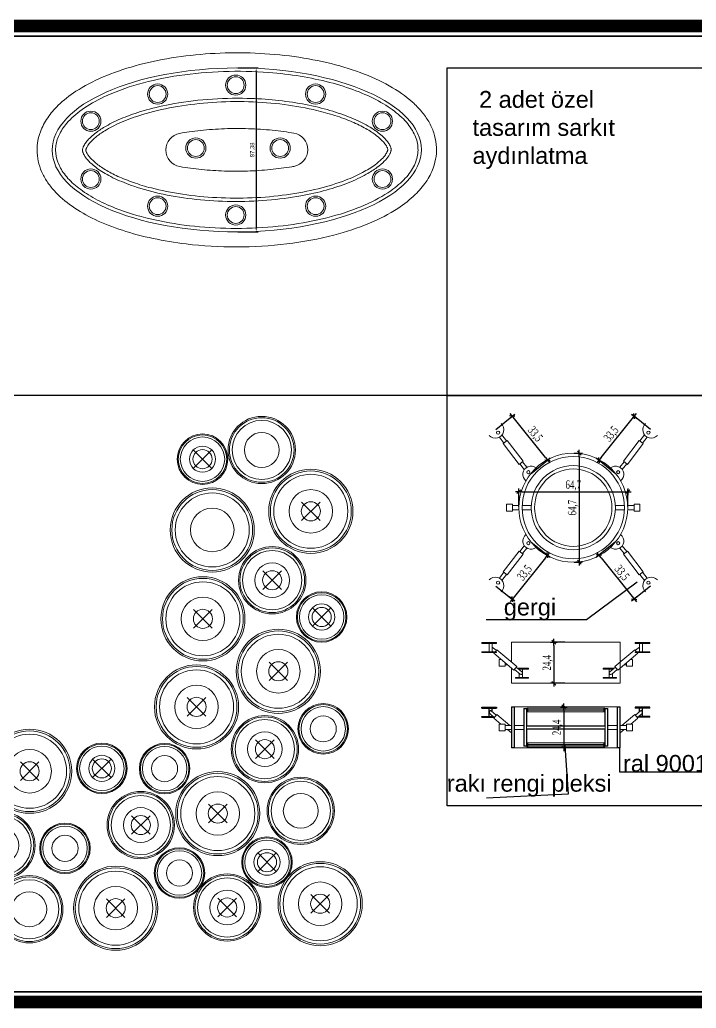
# Model space of a CAD drawing. Header units: millimetres. Extents: x 54215 to 67697, y 23496 to 56611.
# Drawn here: x 57418 to 57820, y 32209 to 32797 of the extents above; entities that cross this region are included whole.
import ezdxf

# ---------------------------------------------------------------- set-up
doc = ezdxf.new("R2010")
doc.units = ezdxf.units.MM
for name, color, linetype, lineweight in [('no3_ahsap gorunus arka ince', 53, 'Continuous', 15), ('no3_ahsap gorunus on ince', 32, 'Continuous', 13), ('no3_ahşap gorunus on kalın', 22, 'Continuous', 15), ('no3_cam gorunus arka', 140, 'Continuous', 13), ('no3_kutu profil gorunus', 8, 'Continuous', 0), ('no3_kutuprofil kesit', 74, 'Continuous', 18), ('no3_led doseme', 50, 'FENCELINE1', 0), ('no3_lejand', 255, 'Continuous', 13), ('no3_tavan aydınlatma', 50, 'Continuous', 13), ('no3_yazı detay', 152, 'Continuous', 0), ('t_aydınlatma', 40, 'Continuous', 20), ('t_tarama', 251, 'Continuous', 20), ('t_ölçü', 251, 'Continuous', 30)]:
    doc.layers.add(name, color=color, linetype=linetype, lineweight=lineweight)
doc.styles.get("Standard").update_dxf_attribs({"font": 'arial.ttf'})
doc.styles.add('Ölçü50', font='georgia.ttf', dxfattribs={"width": 0.7})
doc.linetypes.add('FENCELINE1', pattern='A,0.25,-0.1,[133,ltypeshp.shx,S=0.1,R=0,X=-0.1,Y=0],-0.1,1', length=1.45)
doc.dimstyles.new('ISO-25', dxfattribs={"dimtxt": 2.5, "dimasz": 2.5, "dimexe": 1.25, "dimexo": 0.625, "dimtad": 1, "dimtxsty": 'Standard', "dimcen": 2.5, "dimadec": 0, "dimazin": 0, "dimtfac": 1, "dimtmove": 0, "dimatfit": 3, "dimfxl": 1, "dimarcsym": 0})
doc.dimstyles.new('olcu10', dxfattribs={"dimtxt": 11, "dimasz": 2, "dimexe": 1.25, "dimexo": 0.625, "dimgap": 0.5, "dimtad": 1, "dimdec": 1, "dimzin": 9, "dimtxsty": 'Ölçü50', "dimblk": 'CENTIK', "dimcen": 2, "dimclrd": 250, "dimclre": 250, "dimclrt": 44, "dimazin": 2, "dimtfac": 1, "dimtdec": 1, "dimtix": 1, "dimtmove": 0, "dimatfit": 3, "dimldrblk": 'CENTIK', "dimfxl": 1, "dimlwd": -1, "dimarcsym": 0})

# ---------------------------------------------------------------- blocks, each defined once
blk = doc.blocks.new('ayder uyöoi.mn')
at = {"layer": 'no3_tavan aydınlatma'}
for p, q in [((63198.31, 20477.23), (63195.61, 20480.75)), ((63199.9, 20478.45), (63197.14, 20482.05)), ((63279.1, 20478.45), (63281.86, 20482.05)), ((63280.69, 20477.23), (63283.39, 20480.75)), ((63200.29, 20478.75), (63197.91, 20476.93)), ((63207.36, 20464.57), (63197.91, 20476.93)), ((63209.74, 20466.4), (63200.29, 20478.75)), ((63269.26, 20466.4), (63278.71, 20478.75)), ((63271.64, 20464.57), (63281.09, 20476.93)), ((63278.71, 20478.75), (63281.09, 20476.93)), ((63209.74, 20466.4), (63207.36, 20464.57)), ((63210.38, 20461.45), (63207.76, 20464.88)), ((63211.85, 20462.82), (63209.35, 20466.09)), ((63267.15, 20462.82), (63269.65, 20466.09)), ((63268.62, 20461.45), (63271.24, 20464.88)), ((63269.26, 20466.4), (63271.64, 20464.57)), ((63199.91, 20440.82), (63203.41, 20440.82)), ((63199.91, 20436.82), (63199.91, 20440.82)), ((63203.41, 20440.82), (63203.41, 20436.82)), ((63203.41, 20440.02), (63207.15, 20440.02)), ((63209.15, 20440.02), (63214.53, 20440.02)), ((63269.85, 20440.02), (63264.47, 20440.02)), ((63275.59, 20440.02), (63271.85, 20440.02)), ((63279.09, 20440.82), (63275.59, 20440.82)), ((63275.59, 20440.82), (63275.59, 20436.82)), ((63279.09, 20436.82), (63279.09, 20440.82)), ((63203.41, 20436.82), (63199.91, 20436.82)), ((63203.41, 20437.62), (63207.15, 20437.62)), ((63209.15, 20437.62), (63214.53, 20437.62)), ((63269.85, 20437.62), (63264.47, 20437.62)), ((63275.59, 20437.62), (63271.85, 20437.62)), ((63275.59, 20436.82), (63279.09, 20436.82)), ((63210.38, 20416.19), (63207.76, 20412.76)), ((63211.85, 20414.82), (63209.35, 20411.54)), ((63267.15, 20414.82), (63269.65, 20411.54)), ((63268.62, 20416.19), (63271.24, 20412.76)), ((63207.36, 20413.06), (63197.91, 20400.71)), ((63209.74, 20411.24), (63200.29, 20398.88)), ((63209.74, 20411.24), (63207.36, 20413.06)), ((63269.26, 20411.24), (63271.64, 20413.06)), ((63269.26, 20411.24), (63278.71, 20398.88)), ((63271.64, 20413.06), (63281.09, 20400.71)), ((63198.31, 20400.4), (63195.61, 20396.88)), ((63199.9, 20399.19), (63197.14, 20395.58)), ((63200.29, 20398.88), (63197.91, 20400.71)), ((63278.71, 20398.88), (63281.09, 20400.71)), ((63279.1, 20399.19), (63281.86, 20395.58)), ((63280.69, 20400.4), (63283.39, 20396.88))]:
    blk.add_line(p, q, dxfattribs=at)
for centre, radius in [((63194.85, 20483.4), 0.951), ((63284.15, 20483.4), 0.951), ((63239.5, 20438.82), 32.37), ((63239.5, 20438.82), 30.37), ((63239.5, 20438.82), 25), ((63239.5, 20438.82), 23), ((63212.81, 20459.92), 0.951), ((63266.19, 20459.92), 0.951), ((63212.81, 20417.71), 0.951), ((63266.19, 20417.71), 0.951), ((63194.85, 20394.23), 0.951), ((63284.15, 20394.23), 0.951)]:
    blk.add_circle(centre, radius, dxfattribs=at)
for centre, radius, start, end in [((63193.19, 20485.16), 5.03, 222.84583, 47.15417), ((63285.81, 20485.16), 5.03, 132.84583, 317.15417), ((63214.36, 20458.65), 4.86, 51.52078, 231.94349), ((63264.64, 20458.65), 4.86, 308.05651, 128.47922), ((63214.36, 20418.98), 4.86, 128.05651, 308.47922), ((63264.64, 20418.98), 4.86, 231.52078, 51.94349), ((63193.19, 20392.48), 5.03, 312.84583, 137.15417), ((63285.81, 20392.48), 5.03, 42.84583, 227.15417)]:
    blk.add_arc(centre, radius, start, end, dxfattribs=at)
blk = doc.blocks.new('dwtıkfgtyıo')
at = {"layer": 'no3_tavan aydınlatma'}
for p, q in [((10581.13, 17461.76), (10581.13, 17462.26)), ((10581.13, 17462.26), (10589.85, 17462.26)), ((10581.13, 17461.76), (10589.85, 17461.76)), ((10585.53, 17456.84), (10585.53, 17461.76)), ((10587.43, 17456.84), (10587.43, 17461.76)), ((10589.77, 17457.66), (10587.43, 17459.61)), ((10589.85, 17462.26), (10589.85, 17461.76)), ((10672.41, 17462.26), (10672.41, 17461.76)), ((10681.13, 17462.26), (10672.41, 17462.26)), ((10681.13, 17461.76), (10672.41, 17461.76)), ((10672.49, 17457.66), (10674.83, 17459.61)), ((10674.83, 17456.84), (10674.83, 17461.76)), ((10676.73, 17456.84), (10676.73, 17461.76)), ((10681.13, 17461.76), (10681.13, 17462.26)), ((10581.13, 17456.34), (10581.13, 17456.84)), ((10581.13, 17456.84), (10587.92, 17456.84)), ((10581.13, 17456.34), (10581.13, 17456.84)), ((10581.13, 17456.84), (10589.85, 17456.84)), ((10581.13, 17456.34), (10588.52, 17456.34)), ((10581.13, 17456.34), (10589.85, 17456.34)), ((10587.92, 17456.84), (10587.43, 17457.25)), ((10587.43, 17456.84), (10587.43, 17457.25)), ((10588.29, 17455.89), (10588.67, 17456.34)), ((10600.22, 17445.91), (10588.29, 17455.89)), ((10588.61, 17456.27), (10588.52, 17456.34)), ((10589.08, 17456.84), (10590.09, 17458.05)), ((10589.85, 17456.84), (10589.85, 17456.34)), ((10602.02, 17448.07), (10590.09, 17458.05)), ((10660.24, 17448.07), (10672.17, 17458.05)), ((10662.04, 17445.91), (10673.97, 17455.89)), ((10673.18, 17456.84), (10672.17, 17458.05)), ((10672.41, 17456.84), (10672.41, 17456.34)), ((10681.13, 17456.84), (10672.41, 17456.84)), ((10681.13, 17456.34), (10672.41, 17456.34)), ((10673.97, 17455.89), (10673.59, 17456.34)), ((10673.65, 17456.27), (10673.74, 17456.34)), ((10681.13, 17456.34), (10673.74, 17456.34)), ((10674.34, 17456.84), (10674.83, 17457.25)), ((10681.13, 17456.84), (10674.34, 17456.84)), ((10674.83, 17456.84), (10674.83, 17457.25)), ((10681.13, 17456.34), (10681.13, 17456.84)), ((10681.13, 17456.34), (10681.13, 17456.84)), ((10592.59, 17452.3), (10591.54, 17452.3)), ((10591.54, 17452.3), (10591.54, 17448.3)), ((10591.54, 17448.3), (10595.04, 17448.3)), ((10595.04, 17448.3), (10595.04, 17450.24)), ((10595.04, 17449.1), (10596.42, 17449.1)), ((10597.93, 17451.5), (10598.76, 17451.5)), ((10600.22, 17445.91), (10602.02, 17448.07)), ((10662.04, 17445.91), (10660.24, 17448.07)), ((10664.33, 17451.5), (10663.5, 17451.5)), ((10667.22, 17449.1), (10665.84, 17449.1)), ((10667.22, 17448.3), (10667.22, 17450.24)), ((10670.72, 17448.3), (10667.22, 17448.3)), ((10669.67, 17452.3), (10670.72, 17452.3)), ((10670.72, 17452.3), (10670.72, 17448.3)), ((10603.9, 17443.49), (10600.54, 17446.3)), ((10605.02, 17444.92), (10601.7, 17447.69)), ((10602.51, 17447.01), (10609.02, 17447.01)), ((10603.11, 17446.51), (10609.02, 17446.51)), ((10603.48, 17446.2), (10603.48, 17446.51)), ((10603.48, 17441.6), (10603.48, 17443.84)), ((10605.39, 17441.6), (10605.39, 17446.51)), ((10609.02, 17447.01), (10609.02, 17446.51)), ((10653.24, 17447.01), (10653.24, 17446.51)), ((10659.75, 17447.01), (10653.24, 17447.01)), ((10659.15, 17446.51), (10653.24, 17446.51)), ((10656.87, 17441.6), (10656.87, 17446.51)), ((10657.24, 17444.92), (10660.56, 17447.69)), ((10658.36, 17443.49), (10661.72, 17446.3)), ((10658.78, 17446.2), (10658.78, 17446.51)), ((10658.78, 17441.6), (10658.78, 17443.84)), ((10601.13, 17441.1), (10601.13, 17441.6)), ((10601.13, 17441.6), (10609.02, 17441.6)), ((10601.13, 17441.1), (10609.02, 17441.1)), ((10609.02, 17441.6), (10609.02, 17441.1)), ((10653.24, 17441.6), (10653.24, 17441.1)), ((10661.13, 17441.6), (10653.24, 17441.6)), ((10661.13, 17441.1), (10653.24, 17441.1)), ((10661.13, 17441.1), (10661.13, 17441.6))]:
    blk.add_line(p, q, dxfattribs=at)
blk.add_lwpolyline([(10598.76, 17450.8), (10598.76, 17462.5), (10663.5, 17462.5), (10663.5, 17438.1), (10598.76, 17438.1), (10598.76, 17447.14)], dxfattribs=at)
blk.add_lwpolyline([(10598.76, 17450.8), (10598.76, 17462.5), (10663.5, 17462.5), (10663.5, 17438.1), (10598.76, 17438.1), (10598.76, 17447.14)], dxfattribs=at)
for centre, start, end in [((10604.48, 17444.19), 230.03678, 53.57893), ((10657.78, 17444.19), 126.42107, 309.96322)]:
    blk.add_arc(centre, 0.906, start, end, dxfattribs=at)
blk = doc.blocks.new('fe4ryvkukm')
for p, q in [((10581.13, 17423.32), (10581.13, 17423.82)), ((10581.13, 17423.82), (10589.85, 17423.82)), ((10581.13, 17423.32), (10589.85, 17423.32)), ((10581.13, 17417.9), (10581.13, 17418.4)), ((10581.13, 17418.4), (10587.92, 17418.4)), ((10581.13, 17417.9), (10581.13, 17418.4)), ((10585.53, 17418.4), (10585.53, 17423.32)), ((10587.43, 17421.17), (10587.43, 17423.32)), ((10587.43, 17418.4), (10587.43, 17418.81)), ((10589.85, 17423.82), (10589.85, 17423.32)), ((10672.41, 17423.82), (10672.41, 17423.32)), ((10681.13, 17423.82), (10672.41, 17423.82)), ((10681.13, 17423.32), (10672.41, 17423.32)), ((10681.13, 17418.4), (10674.34, 17418.4)), ((10674.83, 17421.17), (10674.83, 17423.32)), ((10674.83, 17418.4), (10674.83, 17418.81)), ((10676.73, 17418.4), (10676.73, 17423.32)), ((10681.13, 17423.32), (10681.13, 17423.82)), ((10681.13, 17417.9), (10681.13, 17418.4)), ((10681.13, 17417.9), (10681.13, 17418.4)), ((10581.13, 17417.9), (10588.52, 17417.9)), ((10681.13, 17417.9), (10673.74, 17417.9)), ((10654.25, 17401.65), (10654.25, 17401.35))]:
    blk.add_line(p, q)
for centre, start, end in [((10586.42, 17420.83), 48.6371, 233.24685), ((10675.84, 17420.83), 306.75315, 131.3629)]:
    blk.add_arc(centre, 0.906, start, end)
at = {"layer": 'no3_cam gorunus arka'}
for p, q in [((10608.01, 17422.35), (10654.25, 17422.35)), ((10608.01, 17422.05), (10654.25, 17422.05)), ((10608.01, 17401.65), (10654.25, 17401.65)), ((10608.01, 17401.35), (10654.25, 17401.35))]:
    blk.add_line(p, q, dxfattribs=at)
at = {"layer": 'no3_kutu profil gorunus'}
for p, q in [((10653.75, 17423.35), (10608.51, 17423.35)), ((10653.75, 17421.05), (10608.51, 17421.05)), ((10653.75, 17402.65), (10608.51, 17402.65)), ((10653.75, 17400.35), (10608.51, 17400.35))]:
    blk.add_line(p, q, dxfattribs=at)
blk.add_lwpolyline([(10598.96, 17424.05), (10663.3, 17424.05), (10663.3, 17399.65), (10598.96, 17399.65)], close=True, dxfattribs=at)
at = {"layer": 'no3_kutuprofil kesit'}
for p, q in [((10608.01, 17423.05), (10608.01, 17422.55)), ((10607.81, 17412.8), (10654.45, 17412.8)), ((10607.81, 17412.6), (10654.45, 17412.6)), ((10607.81, 17411.1), (10654.45, 17411.1)), ((10607.81, 17410.9), (10654.45, 17410.9))]:
    blk.add_line(p, q, dxfattribs=at)
for points in [[(10598.76, 17424.05), (10600.64, 17424.05), (10600.64, 17399.65), (10598.76, 17399.65)], [(10598.96, 17423.85), (10600.44, 17423.85), (10600.44, 17399.85), (10598.96, 17399.85)], [(10606.34, 17422.85), (10607.81, 17422.85), (10607.81, 17400.85), (10606.34, 17400.85)], [(10608.01, 17422.35), (10608.01, 17423.35), (10608.51, 17423.35), (10608.51, 17422.35)], [(10608.01, 17422.05), (10608.01, 17421.05), (10608.51, 17421.05), (10608.51, 17422.05)], [(10654.25, 17422.35), (10654.25, 17423.35), (10653.75, 17423.35), (10653.75, 17422.35)], [(10654.25, 17422.05), (10654.25, 17421.05), (10653.75, 17421.05), (10653.75, 17422.05)], [(10655.92, 17422.85), (10654.45, 17422.85), (10654.45, 17400.85), (10655.92, 17400.85)], [(10663.5, 17424.05), (10661.62, 17424.05), (10661.62, 17399.65), (10663.5, 17399.65)], [(10663.3, 17423.85), (10661.82, 17423.85), (10661.82, 17399.85), (10663.3, 17399.85)], [(10608.01, 17401.65), (10608.01, 17402.65), (10608.51, 17402.65), (10608.51, 17401.65)], [(10608.01, 17401.35), (10608.01, 17400.35), (10608.51, 17400.35), (10608.51, 17401.35)], [(10654.25, 17401.65), (10654.25, 17402.65), (10653.75, 17402.65), (10653.75, 17401.65)], [(10654.25, 17401.35), (10654.25, 17400.35), (10653.75, 17400.35), (10653.75, 17401.35)]]:
    blk.add_lwpolyline(points, close=True, dxfattribs=at)
for points in [[(10608.01, 17411.1), (10608.01, 17400.65), (10606.14, 17400.65), (10606.14, 17423.05), (10608.01, 17423.05), (10608.01, 17412.6)], [(10654.25, 17411.1), (10654.25, 17400.65), (10656.12, 17400.65), (10656.12, 17423.05), (10654.25, 17423.05), (10654.25, 17412.6)]]:
    blk.add_lwpolyline(points, dxfattribs=at)
at = {"layer": 'no3_tavan aydınlatma'}
for p, q in [((10588.61, 17417.83), (10585.88, 17420.11)), ((10589.77, 17419.21), (10586.86, 17421.64)), ((10588.29, 17417.44), (10590.09, 17419.6)), ((10597.93, 17413.05), (10590.09, 17419.6)), ((10664.33, 17413.05), (10672.17, 17419.6)), ((10673.97, 17417.44), (10672.17, 17419.6)), ((10672.49, 17419.21), (10675.4, 17421.64)), ((10673.65, 17417.83), (10676.38, 17420.11)), ((10592.59, 17413.85), (10588.29, 17417.44)), ((10595.04, 17413.85), (10591.54, 17413.85)), ((10591.54, 17413.85), (10591.54, 17409.85)), ((10595.04, 17409.85), (10595.04, 17413.85)), ((10595.04, 17413.05), (10598.96, 17413.05)), ((10600.46, 17413.05), (10606.16, 17413.05)), ((10661.8, 17413.05), (10656.1, 17413.05)), ((10667.22, 17413.05), (10663.3, 17413.05)), ((10667.22, 17409.85), (10667.22, 17413.85)), ((10667.22, 17413.85), (10670.72, 17413.85)), ((10669.67, 17413.85), (10673.97, 17417.44)), ((10670.72, 17413.85), (10670.72, 17409.85)), ((10591.54, 17409.85), (10595.04, 17409.85)), ((10591.54, 17409.85), (10595.04, 17409.85)), ((10595.04, 17409.85), (10595.04, 17411.8)), ((10595.04, 17410.65), (10598.96, 17410.65)), ((10595.04, 17410.65), (10596.42, 17410.65)), ((10598.76, 17408.69), (10596.42, 17410.65)), ((10600.46, 17410.65), (10606.16, 17410.65)), ((10661.8, 17410.65), (10656.1, 17410.65)), ((10667.22, 17410.65), (10663.3, 17410.65)), ((10663.5, 17408.69), (10665.84, 17410.65)), ((10670.72, 17409.85), (10667.22, 17409.85))]:
    blk.add_line(p, q, dxfattribs=at)
blk = doc.blocks.new('sepet aydınlat plan')
at = {"layer": 'no3_ahsap gorunus arka ince'}
blk.add_open_spline([(12225.57, 29855.04), (12225.58, 29852.87), (12225.82, 29850.69), (12226.74, 29846.42), (12227.42, 29844.33), (12229.17, 29840.29), (12230.24, 29838.33), (12232.73, 29834.58), (12234.13, 29832.77), (12238.73, 29827.66), (12242.34, 29824.56), (12250.51, 29818.84), (12255.08, 29816.22), (12265.06, 29811.47), (12270.47, 29809.34), (12281.99, 29805.57), (12288.09, 29803.94), (12300.81, 29801.22), (12307.43, 29800.12), (12323.94, 29798.14), (12334, 29797.55), (12354.13, 29797.56), (12364.19, 29798.17), (12383.68, 29800.53), (12393.11, 29802.29), (12409.29, 29806.52), (12416.23, 29808.82), (12428.97, 29814.13), (12434.77, 29817.13), (12443.74, 29823.01), (12447.22, 29825.74), (12452.66, 29831.03), (12454.79, 29833.51), (12458.39, 29838.78), (12459.86, 29841.56), (12461.76, 29846.72), (12462.34, 29849.04), (12462.96, 29853.75), (12462.99, 29856.14), (12462.51, 29860.87), (12462, 29863.2), (12460.47, 29867.73), (12459.46, 29869.93), (12457.02, 29874.14), (12455.59, 29876.15), (12452.37, 29880.01), (12450.57, 29881.86), (12444.66, 29887.17), (12440.03, 29890.4), (12429.64, 29896.25), (12423.87, 29898.87), (12411.38, 29903.48), (12404.66, 29905.47), (12390.53, 29908.77), (12383.11, 29910.08), (12367.86, 29912), (12360.03, 29912.6), (12344.26, 29913.06), (12336.32, 29912.93), (12320.66, 29911.94), (12312.93, 29911.08), (12297.99, 29908.65), (12290.77, 29907.09), (12277.13, 29903.31), (12270.71, 29901.09), (12258.87, 29896.03), (12253.46, 29893.2), (12244.75, 29887.5), (12241.24, 29884.74), (12235.78, 29879.42), (12233.66, 29876.94), (12230.07, 29871.69), (12228.61, 29868.91), (12226.72, 29863.76), (12226.14, 29861.44), (12225.66, 29857.75), (12225.57, 29856.39), (12225.57, 29855.04)], degree=3, knots=[0, 0, 0, 0, 0.094725, 0.094725, 0.18945, 0.18945, 0.284175, 0.284175, 0.3789, 0.3789, 0.563672, 0.563672, 0.748444, 0.748444, 0.933215, 0.933215, 1.117987, 1.117987, 1.302758, 1.302758, 1.56838, 1.56838, 1.834002, 1.834002, 2.099624, 2.099624, 2.32181, 2.32181, 2.543997, 2.543997, 2.711823, 2.711823, 2.84558, 2.84558, 2.979338, 2.979338, 3.082621, 3.082621, 3.185904, 3.185904, 3.289188, 3.289188, 3.392471, 3.392471, 3.495755, 3.495755, 3.599038, 3.599038, 3.807611, 3.807611, 4.016185, 4.016185, 4.224758, 4.224758, 4.433332, 4.433332, 4.641905, 4.641905, 4.850479, 4.850479, 5.059052, 5.059052, 5.267626, 5.267626, 5.476199, 5.476199, 5.684773, 5.684773, 5.854487, 5.854487, 5.987821, 5.987821, 6.121156, 6.121156, 6.224435, 6.224435, 6.283185, 6.283185, 6.283185, 6.283185], dxfattribs=at)
at = {"layer": 'no3_ahsap gorunus on ince'}
for centre, start, end in [((12312.02, 29855.19), 100.00306, 260.19058), ((12376.46, 29855.3), 280.00654, 80.19726)]:
    blk.add_arc(centre, 10, start, end, dxfattribs=at)
blk.add_ellipse((12344.24, 29855.25), major_axis=(-109.67, -0.19), ratio=0.443998, dxfattribs=at)
for points, knots in [([(12236.57, 29855.06), (12236.58, 29852.7), (12237.01, 29850.34), (12238.74, 29845.61), (12240.04, 29843.25), (12243.54, 29838.59), (12245.73, 29836.3), (12250.97, 29831.86), (12254.01, 29829.71), (12260.87, 29825.66), (12264.68, 29823.74), (12272.96, 29820.19), (12277.44, 29818.57), (12289.02, 29815.01), (12296.41, 29813.25), (12311.92, 29810.54), (12320.04, 29809.59), (12336.57, 29808.52), (12344.98, 29808.42), (12361.64, 29809.06), (12369.88, 29809.81), (12385.76, 29812.12), (12393.4, 29813.68), (12407.64, 29817.53), (12414.25, 29819.82), (12426.09, 29824.98), (12431.31, 29827.85), (12439.08, 29833.3), (12441.97, 29835.8), (12446.66, 29840.91), (12448.47, 29843.53), (12450.97, 29848.79), (12451.68, 29851.42), (12452.04, 29856.67), (12451.7, 29859.29), (12449.94, 29864.55), (12448.52, 29867.18), (12444.58, 29872.35), (12442.06, 29874.89), (12435.98, 29879.78), (12432.42, 29882.12), (12424.39, 29886.5), (12419.91, 29888.54), (12410.18, 29892.24), (12404.93, 29893.91), (12393.83, 29896.79), (12387.98, 29898.02), (12375.87, 29899.99), (12369.61, 29900.73), (12354.42, 29901.91), (12345.38, 29902.1), (12327.48, 29901.51), (12318.6, 29900.71), (12301.58, 29898.19), (12293.42, 29896.46), (12278.34, 29892.17), (12271.41, 29889.62), (12260.46, 29884.45), (12256.13, 29881.95), (12248.71, 29876.67), (12245.62, 29873.89), (12241.22, 29868.72), (12239.69, 29866.36), (12237.51, 29861.62), (12236.87, 29859.25), (12236.6, 29856.27), (12236.57, 29855.67), (12236.57, 29855.06)], [0, 0, 0, 0, 0.160351, 0.160351, 0.320701, 0.320701, 0.481052, 0.481052, 0.641402, 0.641402, 0.801753, 0.801753, 0.962103, 0.962103, 1.192578, 1.192578, 1.423054, 1.423054, 1.653529, 1.653529, 1.884004, 1.884004, 2.11448, 2.11448, 2.344955, 2.344955, 2.57543, 2.57543, 2.753661, 2.753661, 2.931891, 2.931891, 3.110121, 3.110121, 3.288352, 3.288352, 3.466582, 3.466582, 3.644812, 3.644812, 3.823042, 3.823042, 4.001273, 4.001273, 4.179503, 4.179503, 4.357733, 4.357733, 4.535964, 4.535964, 4.783529, 4.783529, 5.031095, 5.031095, 5.278661, 5.278661, 5.526226, 5.526226, 5.723472, 5.723472, 5.920718, 5.920718, 6.081418, 6.081418, 6.242118, 6.242118, 6.283185, 6.283185, 6.283185, 6.283185]), ([(12252.57, 29855.09), (12252.57, 29855), (12252.58, 29854.88), (12252.6, 29854.65), (12252.61, 29854.55), (12252.64, 29854.37), (12252.66, 29854.3), (12252.69, 29854.15), (12252.71, 29854.07), (12252.78, 29853.81), (12252.84, 29853.62), (12253, 29853.2), (12253.11, 29852.95), (12253.38, 29852.4), (12253.54, 29852.1), (12254.06, 29851.24), (12254.48, 29850.63), (12255.56, 29849.31), (12256.21, 29848.59), (12257.75, 29847.09), (12258.64, 29846.3), (12260.68, 29844.68), (12261.81, 29843.86), (12265.56, 29841.38), (12268.52, 29839.72), (12275.26, 29836.53), (12279.04, 29835.01), (12288.45, 29831.81), (12294.29, 29830.21), (12306.75, 29827.58), (12313.36, 29826.53), (12327.01, 29825.08), (12334.04, 29824.66), (12348.16, 29824.49), (12355.24, 29824.73), (12369.1, 29825.85), (12375.88, 29826.74), (12387.59, 29828.87), (12392.63, 29830.02), (12402.08, 29832.64), (12406.49, 29834.11), (12414.49, 29837.28), (12418.08, 29838.98), (12423.57, 29842.04), (12425.67, 29843.39), (12429.24, 29846.03), (12430.72, 29847.31), (12433.05, 29849.68), (12433.91, 29850.77), (12434.87, 29852.24), (12435.14, 29852.74), (12435.53, 29853.6), (12435.66, 29853.97), (12435.77, 29854.38), (12435.8, 29854.47), (12435.84, 29854.67), (12435.86, 29854.77), (12435.88, 29854.96), (12435.89, 29855.05), (12435.9, 29855.2), (12435.91, 29855.25), (12435.91, 29855.37), (12435.91, 29855.44), (12435.9, 29855.6), (12435.9, 29855.7), (12435.88, 29855.86), (12435.87, 29855.93), (12435.84, 29856.12), (12435.81, 29856.27), (12435.73, 29856.6), (12435.67, 29856.78), (12435.47, 29857.35), (12435.27, 29857.81), (12434.67, 29858.87), (12434.27, 29859.49), (12433.23, 29860.84), (12432.58, 29861.58), (12431.03, 29863.14), (12430.11, 29863.96), (12428.01, 29865.66), (12426.83, 29866.53), (12424.19, 29868.28), (12422.74, 29869.16), (12418.12, 29871.72), (12414.6, 29873.38), (12406.78, 29876.47), (12402.48, 29877.9), (12393.26, 29880.47), (12388.34, 29881.6), (12378.07, 29883.49), (12372.71, 29884.25), (12361.74, 29885.36), (12356.13, 29885.72), (12342.61, 29886.07), (12334.67, 29885.86), (12319.16, 29884.65), (12311.6, 29883.64), (12298.89, 29881.21), (12293.58, 29879.92), (12284.28, 29877.16), (12280.21, 29875.73), (12272.82, 29872.67), (12269.5, 29871.05), (12264.44, 29868.15), (12262.51, 29866.89), (12259.58, 29864.71), (12258.47, 29863.78), (12256.57, 29862.01), (12255.78, 29861.17), (12254.51, 29859.62), (12254.02, 29858.92), (12253.4, 29857.86), (12253.2, 29857.47), (12252.93, 29856.83), (12252.84, 29856.58), (12252.7, 29856.12), (12252.66, 29855.91), (12252.62, 29855.66), (12252.61, 29855.59), (12252.59, 29855.44), (12252.58, 29855.37), (12252.57, 29855.22), (12252.57, 29855.15), (12252.57, 29855.09)], [0, 0, 0, 0, 0.040246, 0.040246, 0.075125, 0.075125, 0.097436, 0.097436, 0.119747, 0.119747, 0.16437, 0.16437, 0.213388, 0.213388, 0.262405, 0.262405, 0.344242, 0.344242, 0.426078, 0.426078, 0.507914, 0.507914, 0.58975, 0.58975, 0.751956, 0.751956, 0.914162, 0.914162, 1.122559, 1.122559, 1.330957, 1.330957, 1.539354, 1.539354, 1.747751, 1.747751, 1.956149, 1.956149, 2.12651, 2.12651, 2.296871, 2.296871, 2.467233, 2.467233, 2.59786, 2.59786, 2.728487, 2.728487, 2.859114, 2.859114, 2.939161, 2.939161, 3.019209, 3.019209, 3.048017, 3.048017, 3.076825, 3.076825, 3.107773, 3.107773, 3.13128, 3.13128, 3.154786, 3.154786, 3.186772, 3.186772, 3.210141, 3.210141, 3.2541, 3.2541, 3.29806, 3.29806, 3.38429, 3.38429, 3.47052, 3.47052, 3.55675, 3.55675, 3.64298, 3.64298, 3.72921, 3.72921, 3.81544, 3.81544, 3.982449, 3.982449, 4.149458, 4.149458, 4.316467, 4.316467, 4.483477, 4.483477, 4.650486, 4.650486, 4.883263, 4.883263, 5.11604, 5.11604, 5.29823, 5.29823, 5.459762, 5.459762, 5.621295, 5.621295, 5.743754, 5.743754, 5.83782, 5.83782, 5.931886, 5.931886, 6.025951, 6.025951, 6.093956, 6.093956, 6.150534, 6.150534, 6.207112, 6.207112, 6.232477, 6.232477, 6.257842, 6.257842, 6.283185, 6.283185, 6.283185, 6.283185]), ([(12254.57, 29855.09), (12254.57, 29854.99), (12254.58, 29854.89), (12254.64, 29854.59), (12254.69, 29854.39), (12254.9, 29853.83), (12255.06, 29853.48), (12255.56, 29852.61), (12255.9, 29852.09), (12256.81, 29850.92), (12257.38, 29850.27), (12258.76, 29848.88), (12259.58, 29848.13), (12262.07, 29846.11), (12263.94, 29844.78), (12268.33, 29842.13), (12270.85, 29840.8), (12276.44, 29838.23), (12279.52, 29836.99), (12286.15, 29834.67), (12289.71, 29833.59), (12299.26, 29831.1), (12305.51, 29829.83), (12318.6, 29827.88), (12325.43, 29827.21), (12339.3, 29826.5), (12346.34, 29826.46), (12360.25, 29827.04), (12367.13, 29827.65), (12380.37, 29829.48), (12386.72, 29830.69), (12398.56, 29833.62), (12404.03, 29835.34), (12412.59, 29838.65), (12415.93, 29840.17), (12421.79, 29843.28), (12424.3, 29844.86), (12427.91, 29847.54), (12429.2, 29848.65), (12431.26, 29850.69), (12432.02, 29851.62), (12432.99, 29853), (12433.28, 29853.51), (12433.67, 29854.32), (12433.77, 29854.63), (12433.88, 29855.06), (12433.9, 29855.2), (12433.91, 29855.44), (12433.91, 29855.54), (12433.86, 29855.85), (12433.81, 29856.06), (12433.58, 29856.68), (12433.39, 29857.09), (12432.78, 29858.12), (12432.36, 29858.73), (12431.21, 29860.11), (12430.48, 29860.89), (12428.71, 29862.53), (12427.67, 29863.4), (12424.64, 29865.64), (12422.46, 29867.04), (12417.43, 29869.8), (12414.58, 29871.17), (12408.3, 29873.76), (12404.87, 29874.99), (12397.53, 29877.26), (12393.63, 29878.3), (12383.31, 29880.61), (12376.65, 29881.73), (12362.86, 29883.31), (12355.73, 29883.78), (12341.38, 29884.03), (12334.17, 29883.82), (12320.06, 29882.71), (12313.17, 29881.83), (12300.09, 29879.46), (12293.91, 29877.97), (12283.69, 29874.86), (12279.47, 29873.32), (12271.94, 29870.05), (12268.62, 29868.33), (12263.76, 29865.33), (12261.97, 29864.06), (12259.03, 29861.64), (12257.87, 29860.5), (12256.34, 29858.73), (12255.85, 29858.05), (12255.15, 29856.9), (12254.93, 29856.45), (12254.67, 29855.77), (12254.62, 29855.54), (12254.58, 29855.26), (12254.57, 29855.18), (12254.57, 29855.09)], [0, 0, 0, 0, 0.08286, 0.08286, 0.165719, 0.165719, 0.248579, 0.248579, 0.331438, 0.331438, 0.414298, 0.414298, 0.497157, 0.497157, 0.63183, 0.63183, 0.766503, 0.766503, 0.901176, 0.901176, 1.035848, 1.035848, 1.243996, 1.243996, 1.452143, 1.452143, 1.66029, 1.66029, 1.868438, 1.868438, 2.076585, 2.076585, 2.284732, 2.284732, 2.442421, 2.442421, 2.600109, 2.600109, 2.71944, 2.71944, 2.838771, 2.838771, 2.932203, 2.932203, 3.025634, 3.025634, 3.119066, 3.119066, 3.212498, 3.212498, 3.305929, 3.305929, 3.399361, 3.399361, 3.492793, 3.492793, 3.586224, 3.586224, 3.679656, 3.679656, 3.820143, 3.820143, 3.960631, 3.960631, 4.101119, 4.101119, 4.241606, 4.241606, 4.455337, 4.455337, 4.669069, 4.669069, 4.8828, 4.8828, 5.096531, 5.096531, 5.310263, 5.310263, 5.483489, 5.483489, 5.656716, 5.656716, 5.786032, 5.786032, 5.915348, 5.915348, 6.014864, 6.014864, 6.114379, 6.114379, 6.213895, 6.213895, 6.283185, 6.283185, 6.283185, 6.283185]), ([(12378.16, 29865.16), (12376.2, 29865.5), (12374.19, 29865.81), (12367.67, 29866.71), (12363.04, 29867.18), (12353.62, 29867.8), (12348.83, 29867.95), (12339.26, 29867.93), (12334.47, 29867.75), (12325.06, 29867.08), (12320.43, 29866.59), (12314.04, 29865.67), (12312.14, 29865.37), (12310.28, 29865.04)], [4.3377689, 4.3377689, 4.3377689, 4.3377689, 4.4076452, 4.4076452, 4.5609615, 4.5609615, 4.7142778, 4.7142778, 4.867594, 4.867594, 5.0209103, 5.0209103, 5.0870258, 5.0870258, 5.0870258, 5.0870258]), ([(12310.32, 29845.34), (12310.37, 29845.33), (12310.41, 29845.32), (12314.6, 29844.6), (12318.9, 29844.02), (12327.74, 29843.13), (12332.27, 29842.83), (12341.4, 29842.52), (12346, 29842.52), (12355.13, 29842.81), (12359.67, 29843.1), (12368.54, 29843.97), (12372.87, 29844.55), (12377.42, 29845.32), (12377.81, 29845.39), (12378.2, 29845.46)], [1.1961437, 1.1961437, 1.1961437, 1.1961437, 1.1978289, 1.1978289, 1.3445977, 1.3445977, 1.4913664, 1.4913664, 1.6381351, 1.6381351, 1.7849039, 1.7849039, 1.9316726, 1.9316726, 1.9454408, 1.9454408, 1.9454408, 1.9454408])]:
    blk.add_open_spline(points, degree=3, knots=knots, dxfattribs=at)
at = {"layer": 'no3_led doseme'}
for centre, radius in [((12343.6, 29893.74), 6), ((12343.6, 29893.74), 5), ((12297.23, 29888.42), 6), ((12297.23, 29888.42), 5), ((12391.08, 29888.42), 6), ((12391.08, 29888.42), 5), ((12257.55, 29872.27), 6), ((12257.55, 29872.27), 5), ((12430.76, 29872.27), 6), ((12430.76, 29872.27), 5), ((12319.92, 29856.34), 6), ((12319.92, 29856.34), 5), ((12369.98, 29856.34), 6), ((12369.98, 29856.34), 5), ((12257.55, 29837.92), 6), ((12430.76, 29837.92), 6), ((12257.55, 29837.92), 5), ((12430.76, 29837.92), 5), ((12297.23, 29821.77), 6), ((12297.23, 29821.77), 5), ((12391.08, 29821.77), 6), ((12391.08, 29821.77), 5), ((12343.6, 29816.55), 6), ((12343.6, 29816.55), 5)]:
    blk.add_circle(centre, radius, dxfattribs=at)
blk = doc.blocks.new('spot')
at = {"layer": 't_aydınlatma'}
for p, q in [((-27987.61, -9659.79), (-28004.58, -9642.82)), ((-28004.58, -9659.79), (-27987.61, -9642.82))]:
    blk.add_line(p, q, dxfattribs=at)
blk.add_circle((-27996.09, -9651.3), 8.75, dxfattribs=at)
blk = doc.blocks.new('40')
at = {"layer": 'no3_ahşap gorunus on kalın'}
for radius in [20, 19.2, 17.6, 10.34]:
    blk.add_circle((4170.97, -13246.08), radius, dxfattribs=at)
at = {"layer": 't_ölçü', "xscale": 0.6486904574415366, "yscale": 0.6486904574415366, "zscale": 0.6486904574415366, "rotation": 270}
blk.add_blockref('spot', (10431.68, -31406.88), dxfattribs=at)
blk = doc.blocks.new('50')
at = {"layer": 'no3_ahşap gorunus on kalın'}
for radius in [25, 24, 22, 12.93]:
    blk.add_circle((4027.98, -13252.93), radius, dxfattribs=at)
at = {"layer": 't_ölçü', "xscale": 0.6486904574415366, "yscale": 0.6486904574415366, "zscale": 0.6486904574415366, "rotation": 270}
blk.add_blockref('spot', (10288.69, -31413.73), dxfattribs=at)
blk = doc.blocks.new('40GFHF')
at = {"layer": 'no3_ahşap gorunus on kalın'}
for radius in [20, 19.2, 17.6, 10.34]:
    blk.add_circle((3333.24, -12997.07), radius, dxfattribs=at)
blk = doc.blocks.new('30A')
at = {"layer": 'no3_ahşap gorunus on kalın'}
for radius in [15, 14.4, 13.2, 7.76]:
    blk.add_circle((3371.56, -13045.52), radius, dxfattribs=at)
blk = doc.blocks.new('50GHG')
at = {"layer": 'no3_ahşap gorunus on kalın'}
for radius in [25, 24, 22, 12.93]:
    blk.add_circle((3438.18, -13009.3), radius, dxfattribs=at)
blk = doc.blocks.new('30')
at = {"layer": 'no3_ahşap gorunus on kalın'}
for radius in [15, 14.4, 13.2, 7.76]:
    blk.add_circle((4109.38, -13249.67), radius, dxfattribs=at)
at = {"layer": 't_ölçü', "xscale": 0.6486904574415366, "yscale": 0.6486904574415366, "zscale": 0.6486904574415366, "rotation": 270}
blk.add_blockref('spot', (10370.09, -31410.47), dxfattribs=at)
blk = doc.blocks.new('sepetler')
at = {"layer": 't_tarama'}
for name, p in [('40GFHF', (831.13, 34.87)), ('40GFHF', (79.46, -155.14)), ('40GFHF', (243.58, -157.87)), ('40GFHF', (554.23, -158.15)), ('30A', (612.55, -103.58)), ('30A', (-33.47, -105.72)), ('30A', (154.16, -106.34)), ('40GFHF', (451.12, -160.76)), ('30A', (735.08, -106.05)), ('40GFHF', (854.29, -179.6)), ('40GFHF', (50.82, -187.56)), ('30A', (134.54, -136.44)), ('30A', (289.23, -139.41)), ('30A', (-25.98, -140.62)), ('50GHG', (370.97, -191.29)), ('30A', (387.37, -147.65)), ('50GHG', (189.21, -200.57)), ('30A', (675.9, -153.41)), ('50GHG', (57.94, -214.28)), ('30A', (318.17, -166.09)), ('50GHG', (505.81, -213.64)), ('30A', (743.92, -168.1)), ('50GHG', (291.44, -216.61)), ('40GFHF', (116.02, -233.56)), ('40GFHF', (248.07, -230.57)), ('40GFHF', (565, -234.52)), ('30A', (464.52, -186.27)), ('30A', (615.83, -182.08)), ('40GFHF', (693.01, -238.11))]:
    blk.add_blockref(name, p, dxfattribs=at)
at = {"layer": 't_tarama', "color": 1, "rotation": 90}
for name, p in [('30', (-9120.49, -17077.05)), ('50', (-9123.53, -17090.53)), ('50', (-9078.71, -17121.72))]:
    blk.add_blockref(name, p, dxfattribs=at)
at = {"layer": 't_tarama', "color": 1, "xscale": -1}
for name, p in [('50', (8221.5, 254.28)), ('40', (8341.54, 206.47)), ('30', (8309.36, 188.2)), ('40', (7658.07, 96.55)), ('30', (7485.27, 100.93)), ('30', (7558.07, 99.2)), ('40', (7906.89, 89.47)), ('30', (7946.87, 94.31)), ('30', (8178.75, 98.24)), ('40', (7477.69, 69.37)), ('40', (7869.07, 71.94)), ('40', (7625.68, 57.63)), ('30', (7528.42, 59.4)), ('40', (8180.66, 48.83)), ('50', (7347.54, 29.35)), ('30', (7471.07, 34.69)), ('50', (7429.45, 23.49)), ('40', (7946.37, 11.72))]:
    blk.add_blockref(name, p, dxfattribs=at)
at = {"layer": 't_tarama', "rotation": 90}
for name, p in [('50GHG', (-8874.35, -16447.92)), ('30A', (-8844.63, -16499.49))]:
    blk.add_blockref(name, p, dxfattribs=at)
at = {"layer": 't_tarama', "color": 1}
for name, p in [('50', (97.65, 138.06)), ('40', (-4.74, 106.08)), ('50', (-1.53, 99.79)), ('40', (-545.13, 84.73)), ('30', (-439.44, 97.67)), ('40', (-236.27, 89.47)), ('50', (110.26, 74.64)), ('50', (-481.27, 63.07)), ('40', (-199.55, 62.06)), ('40', (-78.48, 60.98)), ('30', (-518.95, 61.01)), ('50', (-164.56, 53.78)), ('30', (-201.24, 57.2)), ('30', (58.09, 42.47)), ('50', (49.62, 18.41)), ('50', (171.11, 21.05)), ('30', (-568.25, 18.4)), ('30', (-445.42, 18.4)), ('40', (-27.13, 11.98))]:
    blk.add_blockref(name, p, dxfattribs=at)
blk = doc.blocks.new('CENTIK')
for p, q in [((-1, 0), (1, 0)), ((-0.57, -0.57), (0.57, 0.57)), ((0, 1), (0, -1))]:
    blk.add_line(p, q)
blk = doc.blocks.new('*D452')
at = {"color": 250, "lineweight": -2, "transparency": 16777216}
for p, q in [((57747.96, 32539.04), (57752.14, 32539.04)), ((57747.96, 32474.3), (57752.14, 32474.3))]:
    blk.add_line(p, q, dxfattribs=at)
at = {"color": 250, "transparency": 16777216}
blk.add_line((57750.89, 32537.04), (57750.89, 32476.3), dxfattribs=at)
at = {"layer": 'Defpoints', "color": 0, "transparency": 16777216}
for p in [(57747.34, 32539.04), (57747.34, 32474.3), (57750.89, 32474.3)]:
    blk.add_point(p, dxfattribs=at)
at = {"color": 250, "transparency": 16777216, "xscale": 2, "yscale": 2, "zscale": 2}
for p, rotation in [((57750.89, 32539.04), 90), ((57750.89, 32474.3), 270)]:
    blk.add_blockref('CENTIK', p, dxfattribs=dict(at, rotation=rotation))
at = {"color": 44, "transparency": 16777216, "insert": (57747.24, 32506.67), "char_height": 5, "attachment_point": 5, "rotation": 90, "style": 'Ölçü50'}
blk.add_mtext('64,7', dxfattribs=at)
blk = doc.blocks.new('*D453')
at = {"color": 250, "lineweight": -2, "transparency": 16777216}
for p, q in [((57714.97, 32507.3), (57714.97, 32517.41)), ((57779.71, 32507.3), (57779.71, 32517.41))]:
    blk.add_line(p, q, dxfattribs=at)
at = {"color": 250, "transparency": 16777216}
blk.add_line((57716.97, 32516.16), (57777.71, 32516.16), dxfattribs=at)
at = {"layer": 'Defpoints', "color": 0, "transparency": 16777216}
for p in [(57779.71, 32516.16), (57714.97, 32506.67), (57779.71, 32506.67)]:
    blk.add_point(p, dxfattribs=at)
at = {"color": 250, "transparency": 16777216, "xscale": 2, "yscale": 2, "zscale": 2, "rotation": 180}
blk.add_blockref('CENTIK', (57714.97, 32516.16), dxfattribs=at)
at = {"color": 250, "transparency": 16777216, "xscale": 2, "yscale": 2, "zscale": 2}
blk.add_blockref('CENTIK', (57779.71, 32516.16), dxfattribs=at)
at = {"color": 44, "transparency": 16777216, "insert": (57747.34, 32519.82), "char_height": 5, "attachment_point": 5, "style": 'Ölçü50'}
blk.add_mtext('64,7', dxfattribs=at)
blk = doc.blocks.new('*D454')
at = {"color": 250, "lineweight": -2, "transparency": 16777216}
for p, q in [((57742.29, 32426.72), (57734.58, 32426.72)), ((57742.29, 32402.32), (57734.58, 32402.32))]:
    blk.add_line(p, q, dxfattribs=at)
at = {"color": 250, "transparency": 16777216}
blk.add_line((57735.83, 32424.72), (57735.83, 32404.32), dxfattribs=at)
at = {"layer": 'Defpoints', "color": 0, "transparency": 16777216}
for p in [(57742.92, 32426.72), (57735.83, 32402.32), (57742.92, 32402.32)]:
    blk.add_point(p, dxfattribs=at)
at = {"color": 250, "transparency": 16777216, "xscale": 2, "yscale": 2, "zscale": 2}
for p, rotation in [((57735.83, 32426.72), 90), ((57735.83, 32402.32), 270)]:
    blk.add_blockref('CENTIK', p, dxfattribs=dict(at, rotation=rotation))
at = {"color": 44, "transparency": 16777216, "insert": (57732.2, 32414.52), "char_height": 5, "attachment_point": 5, "rotation": 90, "style": 'Ölçü50'}
blk.add_mtext('24,4', dxfattribs=at)
blk = doc.blocks.new('*D455')
at = {"color": 250, "lineweight": -2, "transparency": 16777216}
for p, q in [((57742.29, 32388.28), (57740.42, 32388.28)), ((57742.29, 32363.88), (57740.42, 32363.88))]:
    blk.add_line(p, q, dxfattribs=at)
at = {"color": 250, "transparency": 16777216}
blk.add_line((57741.67, 32386.28), (57741.67, 32365.88), dxfattribs=at)
at = {"layer": 'Defpoints', "color": 0, "transparency": 16777216}
for p in [(57742.92, 32388.28), (57741.67, 32363.88), (57742.92, 32363.88)]:
    blk.add_point(p, dxfattribs=at)
at = {"color": 250, "transparency": 16777216, "xscale": 2, "yscale": 2, "zscale": 2}
for p, rotation in [((57741.67, 32388.28), 90), ((57741.67, 32363.88), 270)]:
    blk.add_blockref('CENTIK', p, dxfattribs=dict(at, rotation=rotation))
at = {"color": 44, "transparency": 16777216, "insert": (57738.03, 32376.08), "char_height": 5, "attachment_point": 5, "rotation": 90, "style": 'Ölçü50'}
blk.add_mtext('24,4', dxfattribs=at)
blk = doc.blocks.new('*D456')
at = {"color": 250, "lineweight": -2, "transparency": 16777216}
for p, q in [((57701.41, 32553.22), (57712.07, 32561.78)), ((57722.41, 32527.08), (57733.06, 32535.63))]:
    blk.add_line(p, q, dxfattribs=at)
at = {"color": 250, "transparency": 16777216}
blk.add_line((57730.84, 32536.41), (57712.34, 32559.43), dxfattribs=at)
at = {"layer": 'Defpoints', "color": 0, "transparency": 16777216}
for p in [(57711.09, 32560.99), (57700.93, 32552.83), (57721.92, 32526.69)]:
    blk.add_point(p, dxfattribs=at)
at = {"color": 250, "transparency": 16777216, "xscale": 2, "yscale": 2, "zscale": 2}
for p, rotation in [((57711.09, 32560.99), 128.7699614853429), ((57732.09, 32534.85), 308.7699614853429)]:
    blk.add_blockref('CENTIK', p, dxfattribs=dict(at, rotation=rotation))
at = {"color": 44, "transparency": 16777216, "insert": (57724.42, 32550.2), "char_height": 5, "attachment_point": 5, "rotation": 308.76996, "style": 'Ölçü50'}
blk.add_mtext('33,5', dxfattribs=at)
blk = doc.blocks.new('*D457')
at = {"color": 250, "transparency": 16777216}
blk.add_line((57763.84, 32536.41), (57782.33, 32559.43), dxfattribs=at)
at = {"color": 250, "lineweight": -2, "transparency": 16777216}
for p, q in [((57793.26, 32553.22), (57782.61, 32561.78)), ((57772.26, 32527.08), (57761.61, 32535.63))]:
    blk.add_line(p, q, dxfattribs=at)
at = {"layer": 'Defpoints', "color": 0, "transparency": 16777216}
for p in [(57783.58, 32560.99), (57793.75, 32552.83), (57772.75, 32526.69)]:
    blk.add_point(p, dxfattribs=at)
at = {"color": 250, "transparency": 16777216, "xscale": 2, "yscale": 2, "zscale": 2}
for p, rotation in [((57783.58, 32560.99), 51.23003851465707), ((57762.59, 32534.85), 231.2300385146571)]:
    blk.add_blockref('CENTIK', p, dxfattribs=dict(at, rotation=rotation))
at = {"color": 44, "transparency": 16777216, "insert": (57770.25, 32550.2), "char_height": 5, "attachment_point": 5, "rotation": 51.23004, "style": 'Ölçü50'}
blk.add_mtext('33,5', dxfattribs=at)
blk = doc.blocks.new('*D458')
at = {"color": 250, "lineweight": -2, "transparency": 16777216}
for p, q in [((57722.41, 32486.26), (57733.06, 32477.71)), ((57701.41, 32460.12), (57712.07, 32451.57))]:
    blk.add_line(p, q, dxfattribs=at)
at = {"color": 250, "transparency": 16777216}
blk.add_line((57730.84, 32476.93), (57712.34, 32453.91), dxfattribs=at)
at = {"layer": 'Defpoints', "color": 0, "transparency": 16777216}
for p in [(57721.92, 32486.66), (57700.93, 32460.51), (57711.09, 32452.35)]:
    blk.add_point(p, dxfattribs=at)
at = {"color": 250, "transparency": 16777216, "xscale": 2, "yscale": 2, "zscale": 2}
for p, rotation in [((57732.09, 32478.49), 51.23003851465711), ((57711.09, 32452.35), 231.2300385146571)]:
    blk.add_blockref('CENTIK', p, dxfattribs=dict(at, rotation=rotation))
at = {"color": 44, "transparency": 16777216, "insert": (57718.76, 32467.7), "char_height": 5, "attachment_point": 5, "rotation": 51.23004, "style": 'Ölçü50'}
blk.add_mtext('33,5', dxfattribs=at)
blk = doc.blocks.new('*D459')
at = {"color": 250, "lineweight": -2, "transparency": 16777216}
for p, q in [((57772.26, 32486.26), (57761.61, 32477.71)), ((57793.26, 32460.12), (57782.61, 32451.57))]:
    blk.add_line(p, q, dxfattribs=at)
at = {"color": 250, "transparency": 16777216}
blk.add_line((57763.84, 32476.93), (57782.33, 32453.91), dxfattribs=at)
at = {"layer": 'Defpoints', "color": 0, "transparency": 16777216}
for p in [(57772.75, 32486.66), (57793.75, 32460.51), (57783.58, 32452.35)]:
    blk.add_point(p, dxfattribs=at)
at = {"color": 250, "transparency": 16777216, "xscale": 2, "yscale": 2, "zscale": 2}
for p, rotation in [((57762.59, 32478.49), 128.7699614853429), ((57783.58, 32452.35), 308.7699614853429)]:
    blk.add_blockref('CENTIK', p, dxfattribs=dict(at, rotation=rotation))
at = {"color": 44, "transparency": 16777216, "insert": (57775.92, 32467.7), "char_height": 5, "attachment_point": 5, "rotation": 308.76996, "style": 'Ölçü50'}
blk.add_mtext('33,5', dxfattribs=at)
blk = doc.blocks.new('*D460')
at = {"color": 0, "lineweight": -2, "transparency": 16777216}
for p, q in [((57547.96, 32768.01), (57560.18, 32768.01)), ((57558.93, 32765.51), (57558.93, 32673.13)), ((57547.96, 32670.63), (57560.18, 32670.63))]:
    blk.add_line(p, q, dxfattribs=at)
at = {"color": 0, "transparency": 16777216}
for points in [[(57558.52, 32765.51), (57559.35, 32765.51), (57558.93, 32768.01)], [(57558.52, 32673.13), (57559.35, 32673.13), (57558.93, 32670.63)]]:
    blk.add_solid(points, dxfattribs=at)
at = {"layer": 'Defpoints', "color": 0, "transparency": 16777216}
for p in [(57547.34, 32768.01), (57547.34, 32670.63), (57558.93, 32670.63)]:
    blk.add_point(p, dxfattribs=at)
at = {"color": 0, "transparency": 16777216, "insert": (57556.81, 32719.32), "char_height": 2.5, "attachment_point": 5, "rotation": 90}
blk.add_mtext('97,38', dxfattribs=at)

msp = doc.modelspace()

# ---------------------------------------------------------------- linework, layer by layer
for p, q in [((57672.392, 32573.38), (56654.262, 32573.38)), ((57785.291, 32462.358), (57755.277, 32439.993)), ((57755.277, 32439.993), (57695.484, 32439.993)), ((57742.275, 32365.212), (57744.31, 32336.321)), ((57774.812, 32363.653), (57774.812, 32349.682)), ((57774.812, 32349.682), (57842.747, 32349.682)), ((57744.31, 32336.321), (57695.696, 32334.074))]:
    msp.add_line(p, q)
for points in [[(57672.392, 32768.085), (58286.527, 32768.085), (58286.527, 32573.38), (57672.392, 32573.38)], [(57672.392, 32573.38), (57979.316, 32573.38), (57979.316, 32329.454), (57672.392, 32329.454)]]:
    msp.add_lwpolyline(points, close=True)
at = {"layer": 'no3_lejand', "color": 1, "const_width": 7.466}
msp.add_lwpolyline([(58463.136, 32212.913), (56648.241, 32212.913), (56648.241, 32792.913), (58463.136, 32792.913), (58463.136, 32477.294, -0.4142136), (58453.101, 32467.259), (58301.578, 32467.259, 0.4142136), (58297.565, 32463.245), (58297.565, 32365.71, 0.4142136), (58301.578, 32361.696), (58453.101, 32361.696, -0.4142136), (58463.136, 32351.662), (58463.136, 32212.913)], format="xyb", dxfattribs=at)
at = {"layer": 'no3_lejand', "color": 252, "const_width": 0.854}
msp.add_lwpolyline([(58457.115, 32477.294, -0.4142136), (58453.101, 32473.28), (58301.578, 32473.28, 0.4142136), (58291.544, 32463.245), (58291.544, 32365.71, 0.4142136), (58301.578, 32355.676), (58453.101, 32355.676, -0.4142136), (58457.115, 32351.662), (58457.115, 32218.934), (56654.262, 32218.934), (56654.262, 32786.892), (58457.115, 32786.892), (58457.115, 32477.294)], format="xyb", dxfattribs=at)

# ---------------------------------------------------------------- block references
for name, p in [('sepet aydınlat plan', (45203.181, 2864.074)), ('ayder uyöoi.mn', (-5492.164, 12067.855)), ('dwtıkfgtyıo', (47111.79, 14964.23)), ('fe4ryvkukm', (47111.79, 14964.23))]:
    msp.add_blockref(name, p)
at = {"layer": 't_tarama'}
msp.add_blockref('sepetler', (53397.877, 45503.158), dxfattribs=at)

# ---------------------------------------------------------------- texts
at = {"layer": 'no3_yazı detay', "char_height": 10, "width": 121.47361, "attachment_point": 1}
for s, insert in [(' 2 adet özel tasarım sarkıt aydınlatma', (57687.463, 32754.32)), ('gergi', (57706.063, 32452.621)), ('ral 9001 sac büküm', (57776.879, 32359.692)), ('rakı rengi pleksi', (57672.235, 32347.883))]:
    msp.add_mtext(s, dxfattribs=dict(at, insert=insert))

# ---------------------------------------------------------------- dimensions: what is measured, and where the dimension line sits
dim = msp.add_linear_dim(base=(57558.9347, 32670.6301), p1=(57547.3375, 32768.0146), p2=(57547.3375, 32670.6301), angle=90, dimstyle='ISO-25')
dim.commit()
dim.dimension.update_dxf_attribs({"geometry": '*D460', "text_midpoint": (57556.8073, 32719.3224)})
for p1, p2, distance, picture, middle in [((57721.922, 32526.688), (57700.927, 32552.828), -13.038, '*D456', (57724.423, 32550.198)), ((57772.751, 32526.688), (57793.746, 32552.828), 13.038, '*D457', (57770.25, 32550.198)), ((57721.922, 32486.655), (57700.927, 32460.515), 13.038, '*D458', (57718.757, 32467.696)), ((57772.751, 32486.655), (57793.746, 32460.515), -13.038, '*D459', (57775.916, 32467.696))]:
    dim = msp.add_aligned_dim(p1=p1, p2=p2, distance=distance, dimstyle='olcu10', override={"dimtxt": 5})
    dim.commit()
    dim.dimension.update_dxf_attribs({"geometry": picture, "text_midpoint": middle})
for base, p1, p2, picture, middle in [((57750.895, 32474.301), (57747.337, 32539.041), (57747.337, 32474.301), '*D452', (57747.236, 32506.671)), ((57735.832, 32402.325), (57742.92, 32426.725), (57742.92, 32402.325), '*D454', (57732.198, 32414.525)), ((57741.667, 32363.878), (57742.92, 32388.278), (57742.92, 32363.878), '*D455', (57738.033, 32376.078))]:
    dim = msp.add_linear_dim(base=base, p1=p1, p2=p2, angle=90, dimstyle='olcu10', override={"dimtxt": 5})
    dim.commit()
    dim.dimension.update_dxf_attribs({"geometry": picture, "text_midpoint": middle})
dim = msp.add_linear_dim(base=(57779.706, 32516.162), p1=(57714.967, 32506.671), p2=(57779.706, 32506.671), dimstyle='olcu10', override={"dimtxt": 5})
dim.commit()
dim.dimension.update_dxf_attribs({"geometry": '*D453', "text_midpoint": (57747.337, 32519.82)})

doc.saveas('drawing.dxf')
